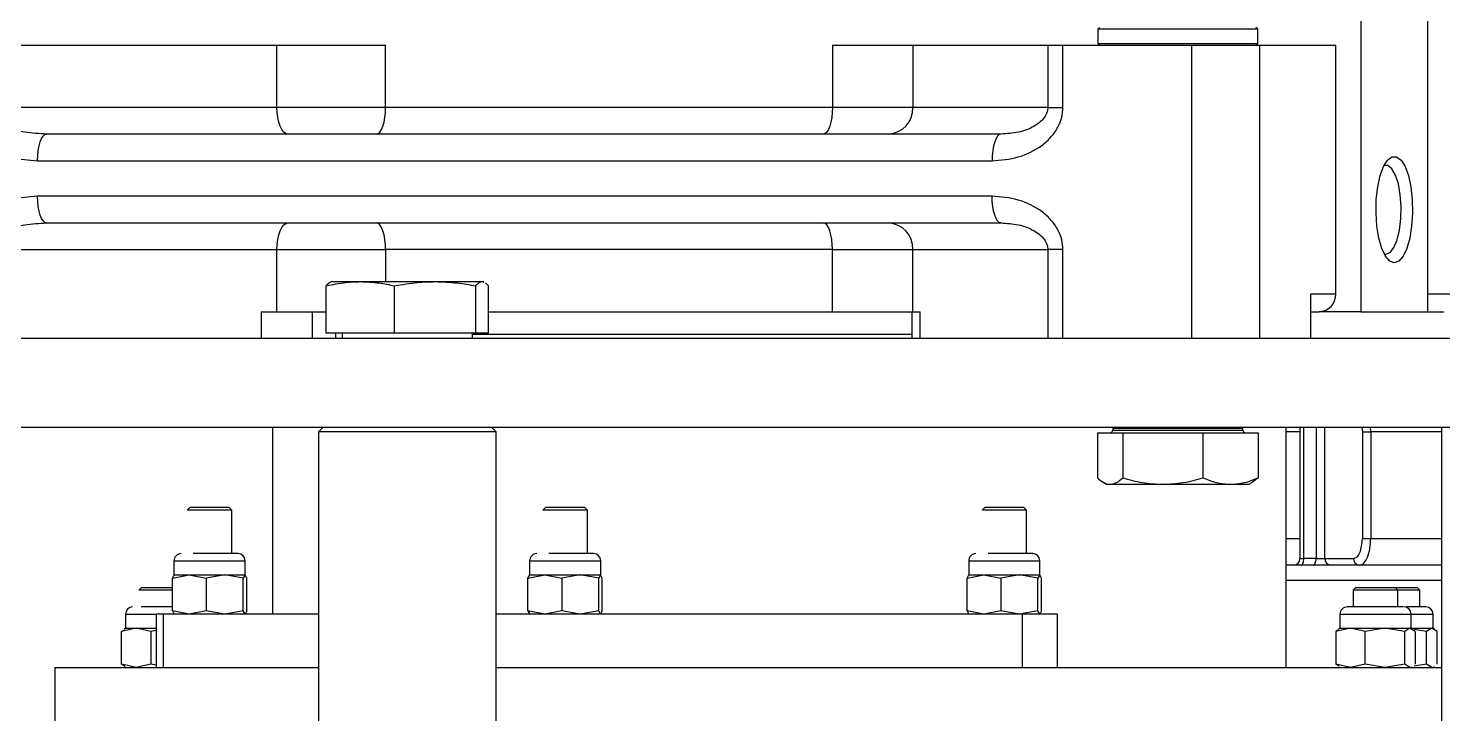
# Model space of a CAD drawing. Header units: centimetres. Extents: x 470464 to 524273, y 49611 to 59074.
# Drawn here: x 490463.28 to 490479.19, y 55520.96 to 55528.67 of the extents above; entities that cross this region are included whole.
import ezdxf

# ---------------------------------------------------------------- set-up
doc = ezdxf.new("R2010")
doc.units = ezdxf.units.CM
doc.header["$MEASUREMENT"] = 0
doc.layers.add('vinç', color=7, linetype='Continuous')

# ---------------------------------------------------------------- blocks, each defined once
blk = doc.blocks.new('JKKÖGÖ')
at = {"color": 2, "linetype": 'Continuous', "lineweight": 25}
for p, q in [((-34281.48, 51856.35), (-34281.48, 51616.35)), ((-34271.48, 51856.35), (-34271.48, 51616.35)), ((-34286.48, 51823.47), (-34286.48, 51819.79)), ((-34284.48, 51819.79), (-34284.48, 51821.59)), ((-34271.48, 51821.35), (-33932.98, 51821.35)), ((-34270.98, 51821.35), (-34270.98, 51813.38)), ((-34258.98, 51813.38), (-34258.98, 51821.35)), ((-34255.98, 51821.35), (-34255.98, 51803.85)), ((-34254.25, 51821.35), (-34254.25, 51803.85)), ((-34244.48, 51715.01), (-34244.48, 51821.35)), ((-34284.48, 51819.79), (-34383.48, 51819.79)), ((-34284.48, 51812.27), (-34284.48, 51819.79)), ((-34248.88, 51820.39), (-34250.48, 51820.39)), ((-34250.48, 51817.92), (-34250.48, 51820.39)), ((-34248.53, 51820.85), (-34248.88, 51820.24)), ((-34248.78, 51820.57), (-34248.88, 51820.39)), ((-34248.88, 51820.24), (-34248.88, 51820.39)), ((-34248.88, 51818.09), (-34248.88, 51820.24)), ((-34248.88, 51820.24), (-34248.53, 51819.64)), ((-34244.84, 51820.85), (-34248.53, 51820.85)), ((-34244.48, 51820.24), (-34244.84, 51819.64)), ((-34244.48, 51820.39), (-34244.59, 51820.57)), ((-34253.18, 51818.89), (-34253.48, 51818.59)), ((-34253.48, 51816.12), (-34253.48, 51818.59)), ((-34251.28, 51818.89), (-34253.18, 51818.89)), ((-34253.18, 51818.89), (-34253.18, 51816.42)), ((-34248.53, 51818.37), (-34248.88, 51817.79)), ((-34248.53, 51819.64), (-34248.75, 51818.25)), ((-34244.84, 51819.64), (-34248.53, 51819.64)), ((-34248.53, 51818.37), (-34244.84, 51818.37)), ((-34244.84, 51819.64), (-34244.62, 51818.25)), ((-34248.88, 51817.92), (-34250.48, 51817.92)), ((-34250.48, 51809.92), (-34250.48, 51817.92)), ((-34248.81, 51818.05), (-34248.88, 51817.92)), ((-34248.88, 51817.79), (-34248.88, 51817.92)), ((-34248.88, 51814.98), (-34248.88, 51817.79)), ((-34248.88, 51817.79), (-34248.53, 51817.2)), ((-34248.53, 51817.2), (-34248.88, 51814.98)), ((-34244.84, 51817.2), (-34248.53, 51817.2)), ((-34244.48, 51817.79), (-34244.84, 51817.2)), ((-34244.84, 51817.2), (-34244.48, 51814.98)), ((-34244.48, 51817.92), (-34244.56, 51818.05)), ((-34253.18, 51816.42), (-34253.48, 51816.12)), ((-34253.48, 51811.72), (-34253.48, 51816.12)), ((-34251.28, 51816.42), (-34253.18, 51816.42)), ((-34253.18, 51816.42), (-34253.18, 51811.42)), ((-34248.88, 51814.98), (-34248.53, 51812.75)), ((-34248.88, 51811.11), (-34248.88, 51814.98)), ((-34244.48, 51814.98), (-34244.84, 51812.75)), ((-34270.98, 51813.38), (-34271.48, 51813.34)), ((-34270.98, 51813.38), (-34258.98, 51813.38)), ((-34270.98, 51812.44), (-34270.98, 51813.38)), ((-34258.98, 51812.44), (-34258.98, 51813.38)), ((-34393.48, 51812.27), (-34284.48, 51812.27)), ((-34284.48, 51812.27), (-34284.48, 51807.57)), ((-34271.48, 51812.39), (-34270.98, 51812.44)), ((-34270.98, 51812.44), (-34258.98, 51812.44)), ((-34248.53, 51812.75), (-34248.88, 51811.11)), ((-34244.84, 51812.75), (-34248.53, 51812.75)), ((-34244.84, 51812.75), (-34244.48, 51811.11)), ((-34256.73, 51808.23), (-34256.73, 51811.45)), ((-34253.48, 51811.72), (-34253.18, 51811.42)), ((-34253.18, 51811.42), (-34251.28, 51811.42)), ((-34248.88, 51809.92), (-34248.88, 51811.11)), ((-34248.88, 51811.11), (-34248.53, 51809.46)), ((-34244.48, 51811.11), (-34244.84, 51809.46)), ((-34286.48, 51809.45), (-34314.48, 51809.45)), ((-34314.48, 51800.9), (-34314.48, 51809.45)), ((-34286.48, 51809.45), (-34286.48, 51806.59)), ((-34250.48, 51809.92), (-34248.88, 51809.92)), ((-34248.88, 51809.92), (-34248.81, 51809.78)), ((-34248.73, 51809.79), (-34248.53, 51809.46)), ((-34248.53, 51809.46), (-34244.84, 51809.46)), ((-34244.84, 51809.46), (-34244.64, 51809.79)), ((-34244.56, 51809.78), (-34244.48, 51809.92)), ((-34284.48, 51806.59), (-34284.48, 51807.57)), ((-34256.73, 51808.23), (-34271.48, 51808.23)), ((-34271.48, 51807.24), (-34256.73, 51807.24)), ((-34256.73, 51807.24), (-34256.73, 51808.23)), ((-34256.73, 51807.24), (-34256.73, 51805.85)), ((-34286.48, 51806.59), (-34281.48, 51806.59)), ((-34256.73, 51805.85), (-34271.48, 51805.85)), ((-34271.48, 51805.42), (-34256.73, 51805.42)), ((-34270.98, 51805.42), (-34270.98, 51803.85)), ((-34258.98, 51803.85), (-34258.98, 51805.42)), ((-34256.73, 51805.42), (-34256.73, 51805.85)), ((-34244.48, 51803.85), (-34271.48, 51803.85)), ((-34316.28, 51800.67), (-34316.48, 51800.47)), ((-34314.68, 51800.67), (-34316.28, 51800.67)), ((-34316.28, 51800.67), (-34316.28, 51782.67)), ((-34314.48, 51800.47), (-34314.68, 51800.67)), ((-34314.68, 51782.67), (-34314.68, 51800.67)), ((-34314.48, 51793.21), (-34314.48, 51800.9)), ((-34281.48, 51800.9), (-34314.48, 51800.9)), ((-34270.88, 51800.71), (-34265.8, 51800.71)), ((-34270.88, 51794.51), (-34270.88, 51800.71)), ((-34265.8, 51800.71), (-34265.33, 51800.07)), ((-34265.08, 51799.67), (-34265.32, 51800.08)), ((-34265.08, 51797.61), (-34265.08, 51799.67)), ((-34271.18, 51798.99), (-34271.38, 51798.99)), ((-34271.38, 51784.71), (-34271.38, 51798.99)), ((-34271.18, 51784.71), (-34271.18, 51798.99)), ((-34265.08, 51790), (-34265.08, 51797.61)), ((-34270.88, 51794.51), (-34265.8, 51794.51)), ((-34270.88, 51785.48), (-34270.88, 51794.51)), ((-34314.48, 51793.21), (-34281.48, 51793.21)), ((-34314.48, 51778.75), (-34314.48, 51793.21)), ((-34265.08, 51784.06), (-34265.08, 51790)), ((-34271.38, 51784.36), (-34271.38, 51784.71)), ((-34271.18, 51784.36), (-34271.18, 51784.71)), ((-34270.88, 51785.48), (-34265.8, 51785.48)), ((-34270.88, 51782.64), (-34270.88, 51785.48)), ((-34271.38, 51784.36), (-34271.18, 51784.36)), ((-34265.32, 51783.27), (-34265.08, 51783.67)), ((-34265.08, 51783.67), (-34265.08, 51784.06)), ((-34316.48, 51782.87), (-34316.28, 51782.67)), ((-34316.28, 51782.67), (-34314.68, 51782.67)), ((-34314.68, 51782.67), (-34314.48, 51782.87)), ((-34270.88, 51782.64), (-34265.8, 51782.64)), ((-34307.48, 51778.75), (-34314.48, 51778.75)), ((-34314.48, 51777.06), (-34314.48, 51778.75)), ((-34307.48, 51777.06), (-34307.48, 51778.75)), ((-34281.48, 51778.75), (-34291.48, 51778.75)), ((-34291.48, 51778.75), (-34291.48, 51777.06)), ((-34314.48, 51777.06), (-34307.48, 51777.06)), ((-34314.48, 51761.86), (-34314.48, 51777.06)), ((-34307.48, 51777.06), (-34307.48, 51761.86)), ((-34291.48, 51761.86), (-34291.48, 51777.06)), ((-34291.48, 51777.06), (-34281.48, 51777.06)), ((-34244.48, 51778.16), (-34250.48, 51778.16)), ((-34250.48, 51778.16), (-34250.48, 51774.21)), ((-34254.88, 51776.16), (-34256.48, 51776.16)), ((-34256.48, 51769.87), (-34256.48, 51776.16)), ((-34254.53, 51776.34), (-34254.88, 51776.14)), ((-34254.88, 51773.86), (-34254.88, 51776.14)), ((-34254.88, 51776.14), (-34254.53, 51775.95)), ((-34254.53, 51775.95), (-34254.88, 51773.86)), ((-34250.84, 51776.34), (-34254.53, 51776.34)), ((-34250.84, 51775.95), (-34254.53, 51775.95)), ((-34250.84, 51776.34), (-34250.48, 51776.14)), ((-34250.48, 51776.14), (-34250.84, 51775.95)), ((-34250.84, 51775.95), (-34250.48, 51773.86)), ((-34262.18, 51774.66), (-34262.48, 51774.36)), ((-34262.48, 51774.36), (-34262.48, 51769.96)), ((-34257.28, 51774.66), (-34262.18, 51774.66)), ((-34262.18, 51774.66), (-34262.18, 51769.66)), ((-34254.88, 51773.86), (-34254.53, 51771.77)), ((-34254.88, 51769.87), (-34254.88, 51773.86)), ((-34250.48, 51773.86), (-34250.84, 51771.77)), ((-34244.48, 51774.21), (-34250.48, 51774.21)), ((-34250.48, 51774.21), (-34250.48, 51715.01)), ((-34304.48, 51771.8), (-34304.48, 51664.43)), ((-34301.48, 51663.41), (-34301.48, 51770.78)), ((-34297.48, 51770.78), (-34297.48, 51663.41)), ((-34294.48, 51664.43), (-34294.48, 51771.8)), ((-34254.88, 51769.87), (-34254.53, 51771.77)), ((-34254.53, 51771.77), (-34250.84, 51771.77)), ((-34250.84, 51771.77), (-34250.48, 51769.87)), ((-34262.48, 51769.96), (-34262.18, 51769.66)), ((-34256.48, 51768.16), (-34256.48, 51769.87)), ((-34254.88, 51768.16), (-34254.88, 51769.87)), ((-34254.53, 51767.98), (-34254.88, 51769.87)), ((-34250.48, 51769.87), (-34250.84, 51767.98)), ((-34256.48, 51768.16), (-34254.88, 51768.16)), ((-34254.53, 51767.98), (-34254.88, 51768.17)), ((-34250.84, 51767.98), (-34254.53, 51767.98)), ((-34250.84, 51767.98), (-34250.48, 51768.17)), ((-34281.48, 51762.68), (-34284.48, 51762.68)), ((-34284.48, 51761.86), (-34284.48, 51762.68)), ((-34314.48, 51761.86), (-34307.48, 51761.86)), ((-34314.48, 51752.83), (-34314.48, 51761.86)), ((-34307.48, 51761.86), (-34307.48, 51752.83)), ((-34284.48, 51761.86), (-34291.48, 51761.86)), ((-34291.48, 51752.83), (-34291.48, 51761.86)), ((-34284.48, 51752.83), (-34284.48, 51761.86)), ((-34284.48, 51761.75), (-34281.48, 51761.75)), ((-34281.98, 51712.32), (-34281.98, 51761.75)), ((-34314.48, 51752.83), (-34307.48, 51752.83)), ((-34307.48, 51752.83), (-34307.48, 51702.56)), ((-34284.48, 51752.83), (-34291.48, 51752.83)), ((-34291.48, 51752.83), (-34291.48, 51702.56)), ((-34284.48, 51714.14), (-34284.48, 51752.83)), ((-34254.88, 51726.76), (-34256.48, 51726.76)), ((-34256.48, 51720.47), (-34256.48, 51726.76)), ((-34254.53, 51726.94), (-34254.88, 51726.74)), ((-34254.88, 51724.46), (-34254.88, 51726.74)), ((-34254.88, 51726.74), (-34254.53, 51726.55)), ((-34254.53, 51726.55), (-34254.88, 51724.46)), ((-34250.84, 51726.94), (-34254.53, 51726.94)), ((-34250.84, 51726.55), (-34254.53, 51726.55)), ((-34250.84, 51726.94), (-34250.48, 51726.74)), ((-34250.48, 51726.74), (-34250.84, 51726.55)), ((-34250.84, 51726.55), (-34250.48, 51724.46)), ((-34262.18, 51725.26), (-34262.48, 51724.96)), ((-34262.48, 51724.96), (-34262.48, 51720.56)), ((-34257.28, 51725.26), (-34262.18, 51725.26)), ((-34262.18, 51725.26), (-34262.18, 51720.26)), ((-34254.88, 51724.46), (-34254.53, 51722.37)), ((-34254.88, 51720.47), (-34254.88, 51724.46)), ((-34250.48, 51724.46), (-34250.84, 51722.37)), ((-34254.88, 51720.47), (-34254.53, 51722.37)), ((-34254.53, 51722.37), (-34250.84, 51722.37)), ((-34250.84, 51722.37), (-34250.48, 51720.47)), ((-34262.48, 51720.56), (-34262.18, 51720.26)), ((-34256.48, 51718.76), (-34256.48, 51720.47)), ((-34254.88, 51718.76), (-34254.88, 51720.47)), ((-34254.53, 51718.58), (-34254.88, 51720.47)), ((-34250.48, 51720.47), (-34250.84, 51718.58)), ((-34256.48, 51718.76), (-34254.88, 51718.76)), ((-34254.53, 51718.58), (-34254.88, 51718.77)), ((-34250.84, 51718.58), (-34254.53, 51718.58)), ((-34250.84, 51718.58), (-34250.48, 51718.77)), ((-34270.98, 51715.01), (-34271.48, 51714.51)), ((-34224.48, 51715.01), (-34270.98, 51715.01)), ((-34270.98, 51715.01), (-34270.98, 51695.01)), ((-34287.85, 51713.61), (-34287.88, 51713.51)), ((-34287.88, 51713.42), (-34287.81, 51713.6)), ((-34287.88, 51713.42), (-34287.88, 51713.51)), ((-34287.88, 51708.13), (-34287.88, 51713.42)), ((-34287.73, 51713.81), (-34287.41, 51714.14)), ((-34282.08, 51714.14), (-34287.41, 51714.14)), ((-34282.08, 51714.14), (-34282.08, 51712.7)), ((-34282.08, 51712.7), (-34287.41, 51712.7)), ((-34282.08, 51712.7), (-34282.08, 51703.57)), ((-34281.48, 51712.32), (-34282.08, 51712.32)), ((-34287.88, 51699.72), (-34287.88, 51708.13)), ((-34282.08, 51703.57), (-34287.41, 51703.57)), ((-34282.08, 51703.57), (-34282.08, 51695.88)), ((-34307.48, 51702.56), (-34314.48, 51702.56)), ((-34314.48, 51690.33), (-34314.48, 51702.56)), ((-34307.48, 51702.56), (-34307.48, 51690.33)), ((-34291.48, 51690.33), (-34291.48, 51702.56)), ((-34291.48, 51702.56), (-34287.88, 51702.56)), ((-34287.88, 51696.51), (-34287.88, 51699.72)), ((-34282.08, 51697.69), (-34281.48, 51697.69)), ((-34287.88, 51696.51), (-34287.85, 51696.4)), ((-34282.08, 51695.88), (-34287.41, 51695.88)), ((-34284.48, 51690.33), (-34284.48, 51695.88)), ((-34282.08, 51696.94), (-34281.48, 51696.94)), ((-34281.48, 51694.33), (-34284.48, 51694.33)), ((-34271.48, 51695.51), (-34270.98, 51695.01)), ((-34270.98, 51695.01), (-33933.48, 51695.01)), ((-34250.48, 51695.01), (-34250.48, 51677.57)), ((-34244.48, 51665.35), (-34244.48, 51695.01)), ((-34307.48, 51690.33), (-34314.48, 51690.33)), ((-34314.48, 51657.73), (-34314.48, 51690.33)), ((-34307.48, 51690.33), (-34307.48, 51657.73)), ((-34291.48, 51657.73), (-34291.48, 51690.33)), ((-34284.48, 51690.33), (-34291.48, 51690.33)), ((-34284.48, 51688.55), (-34284.48, 51690.33)), ((-34271.48, 51689.85), (-34250.48, 51689.85)), ((-34284.48, 51688.55), (-34281.48, 51688.55)), ((-34254.88, 51686.76), (-34256.48, 51686.76)), ((-34256.48, 51680.48), (-34256.48, 51686.76)), ((-34254.53, 51686.94), (-34254.88, 51686.75)), ((-34254.88, 51684.46), (-34254.88, 51686.75)), ((-34254.88, 51686.75), (-34254.53, 51686.55)), ((-34254.53, 51686.55), (-34254.88, 51684.46)), ((-34250.84, 51686.94), (-34254.53, 51686.94)), ((-34250.84, 51686.55), (-34254.53, 51686.55)), ((-34250.84, 51686.94), (-34250.48, 51686.75)), ((-34250.48, 51686.75), (-34250.84, 51686.55)), ((-34250.84, 51686.55), (-34250.48, 51684.46)), ((-34262.18, 51685.26), (-34262.48, 51684.96)), ((-34262.48, 51684.96), (-34262.48, 51680.56)), ((-34257.28, 51685.26), (-34262.18, 51685.26)), ((-34262.18, 51685.26), (-34262.18, 51680.26)), ((-34254.88, 51684.46), (-34254.53, 51682.37)), ((-34254.88, 51680.48), (-34254.88, 51684.46)), ((-34250.48, 51684.46), (-34250.84, 51682.37)), ((-34254.88, 51680.48), (-34254.53, 51682.37)), ((-34254.53, 51682.37), (-34250.84, 51682.37)), ((-34250.84, 51682.37), (-34250.48, 51680.48)), ((-34262.48, 51680.56), (-34262.18, 51680.26)), ((-34256.48, 51678.76), (-34256.48, 51680.48)), ((-34254.88, 51678.76), (-34254.88, 51680.48)), ((-34254.53, 51678.58), (-34254.88, 51680.48)), ((-34250.48, 51680.48), (-34250.84, 51678.58)), ((-34256.48, 51678.76), (-34254.88, 51678.76)), ((-34254.53, 51678.58), (-34254.88, 51678.78)), ((-34250.84, 51678.58), (-34254.53, 51678.58)), ((-34253.48, 51675.11), (-34253.48, 51678.58)), ((-34253.18, 51678.58), (-34253.18, 51674.88)), ((-34250.84, 51678.58), (-34250.48, 51678.78)), ((-34244.48, 51677.57), (-34250.48, 51677.57)), ((-34250.48, 51677.57), (-34250.48, 51676.76)), ((-34250.48, 51676.76), (-34244.48, 51676.76)), ((-34250.48, 51673.31), (-34250.48, 51676.76)), ((-34248.88, 51674.5), (-34248.88, 51676.76)), ((-34248.63, 51676.76), (-34248.53, 51676.14)), ((-34244.74, 51676.76), (-34244.84, 51676.14)), ((-34253.48, 51675.11), (-34253.18, 51674.81)), ((-34248.53, 51676.14), (-34248.88, 51674.5)), ((-34248.53, 51676.14), (-34244.84, 51676.14)), ((-34244.84, 51676.14), (-34244.48, 51674.5)), ((-34253.18, 51674.88), (-34253.18, 51674.81)), ((-34250.48, 51673.31), (-34248.88, 51673.31)), ((-34248.88, 51673.31), (-34248.88, 51674.5)), ((-34248.88, 51674.5), (-34248.53, 51672.86)), ((-34248.88, 51673.31), (-34248.79, 51673.14)), ((-34244.48, 51674.5), (-34244.84, 51672.86)), ((-34244.58, 51673.14), (-34244.48, 51673.31)), ((-34248.53, 51672.86), (-34248.72, 51673.18)), ((-34244.84, 51672.86), (-34248.53, 51672.86)), ((-34244.84, 51672.86), (-34244.65, 51673.18)), ((-34244.48, 51665.35), (-34224.48, 51665.35))]:
    blk.add_line(p, q, dxfattribs=at)
at = {"color": 2, "linetype": 'Continuous', "lineweight": 25, "flags": 128}
for points in [[(-34289.98, 51816.03), (-34290.17, 51815.52), (-34290.73, 51815.04), (-34291.61, 51814.63), (-34292.77, 51814.3), (-34294.13, 51814.08), (-34295.61, 51813.98), (-34297.11, 51814.01), (-34298.54, 51814.17), (-34299.81, 51814.45), (-34300.84, 51814.82), (-34301.56, 51815.27), (-34301.94, 51815.77), (-34301.94, 51816.29), (-34301.56, 51816.79), (-34300.84, 51817.24), (-34299.81, 51817.61), (-34298.54, 51817.89), (-34297.11, 51818.05), (-34295.61, 51818.08), (-34294.13, 51817.98), (-34292.77, 51817.76), (-34291.61, 51817.43), (-34290.73, 51817.02), (-34290.17, 51816.54), (-34289.98, 51816.03)], [(-34291.02, 51814.88), (-34290.98, 51815.09), (-34291.17, 51815.55), (-34291.71, 51815.98), (-34292.57, 51816.34), (-34293.68, 51816.61), (-34294.97, 51816.76), (-34296.33, 51816.8), (-34297.66, 51816.7), (-34298.87, 51816.49), (-34299.86, 51816.17), (-34300.57, 51815.77), (-34300.94, 51815.32), (-34300.95, 51814.88)], [(-34255.98, 51806.92), (-34256, 51806.98), (-34256.04, 51807.04), (-34256.11, 51807.09), (-34256.2, 51807.14), (-34256.32, 51807.18), (-34256.45, 51807.21), (-34256.59, 51807.23), (-34256.73, 51807.24)], [(-34255.98, 51805.54), (-34256, 51805.6), (-34256.04, 51805.66), (-34256.11, 51805.71), (-34256.2, 51805.76), (-34256.32, 51805.8), (-34256.45, 51805.83), (-34256.59, 51805.85), (-34256.73, 51805.85)], [(-34304.48, 51771.8), (-34304.43, 51771.6), (-34304.26, 51771.41), (-34303.98, 51771.23), (-34303.61, 51771.08), (-34303.15, 51770.95), (-34302.63, 51770.86), (-34302.07, 51770.8), (-34301.48, 51770.78)], [(-34294.48, 51771.8), (-34294.54, 51771.6), (-34294.71, 51771.41), (-34294.99, 51771.23), (-34295.36, 51771.08), (-34295.82, 51770.95), (-34296.34, 51770.86), (-34296.9, 51770.8), (-34297.48, 51770.78)], [(-34307.48, 51752.83), (-34306.9, 51752.81), (-34306.34, 51752.75), (-34305.82, 51752.65), (-34305.36, 51752.53), (-34304.99, 51752.37), (-34304.71, 51752.19), (-34304.54, 51752), (-34304.48, 51751.8)], [(-34291.48, 51752.83), (-34292.07, 51752.81), (-34292.63, 51752.75), (-34293.15, 51752.65), (-34293.61, 51752.53), (-34293.98, 51752.37), (-34294.26, 51752.19), (-34294.43, 51752), (-34294.48, 51751.8)], [(-34304.48, 51701.54), (-34304.54, 51701.74), (-34304.71, 51701.93), (-34304.99, 51702.11), (-34305.36, 51702.26), (-34305.82, 51702.39), (-34306.34, 51702.49), (-34306.9, 51702.54), (-34307.48, 51702.56)], [(-34291.48, 51702.56), (-34292.07, 51702.54), (-34292.63, 51702.49), (-34293.15, 51702.39), (-34293.61, 51702.26), (-34293.98, 51702.11), (-34294.26, 51701.93), (-34294.43, 51701.74), (-34294.48, 51701.54)], [(-34304.48, 51691.6), (-34304.54, 51691.35), (-34304.71, 51691.11), (-34304.99, 51690.89), (-34305.36, 51690.7), (-34305.82, 51690.54), (-34306.34, 51690.43), (-34306.9, 51690.35), (-34307.48, 51690.33)], [(-34291.48, 51690.33), (-34292.07, 51690.35), (-34292.63, 51690.43), (-34293.15, 51690.54), (-34293.61, 51690.7), (-34293.98, 51690.89), (-34294.26, 51691.11), (-34294.43, 51691.35), (-34294.48, 51691.6)], [(-34301.48, 51663.41), (-34302.07, 51663.43), (-34302.63, 51663.49), (-34303.15, 51663.58), (-34303.61, 51663.71), (-34303.98, 51663.86), (-34304.26, 51664.04), (-34304.43, 51664.23), (-34304.48, 51664.43)], [(-34294.48, 51664.43), (-34294.54, 51664.23), (-34294.71, 51664.04), (-34294.99, 51663.86), (-34295.36, 51663.71), (-34295.82, 51663.58), (-34296.34, 51663.49), (-34296.9, 51663.43), (-34297.48, 51663.41)]]:
    blk.add_lwpolyline(points, dxfattribs=at)
at = {"color": 2, "linetype": 'Continuous', "lineweight": 25}
for centre, radius, start, end in [((-34250.48, 51819.59), 0.8, 90, 180), ((-34250.48, 51817.12), 0.8, 90, 180), ((-34256.7, 51812.16), 0.715, 267.1118, 356.7862), ((-34250.48, 51810.72), 0.8, 180, 270), ((-34286.43, 51807.51), 1.94, 1.8362, 91.7254), ((-34256.7, 51808.94), 0.715, 267.1118, 356.7862), ((-34256.73, 51804.67), 0.75, 0, 90), ((-34271.18, 51799.29), 0.3, 270, 0), ((-34271.38, 51798.89), 0.1, 90, 180), ((-34271.38, 51784.46), 0.1, 180, 270), ((-34271.18, 51784.06), 0.3, 0, 90), ((-34256.48, 51775.36), 0.8, 90, 180), ((-34256.48, 51768.96), 0.8, 180, 270), ((-34307.35, 51758.99), 2.87, 2.9521, 92.6753), ((-34291.62, 51758.99), 2.87, 87.3247, 177.0479), ((-34256.48, 51725.96), 0.8, 90, 180), ((-34256.48, 51719.56), 0.8, 180, 270), ((-34256.48, 51685.96), 0.8, 90, 180), ((-34256.48, 51679.56), 0.8, 180, 270), ((-34250.48, 51674.11), 0.8, 180, 270)]:
    blk.add_arc(centre, radius, start, end, dxfattribs=at)
for points, knots in [([(-34251.28, 51819.58), (-34251.28, 51819.58), (-34251.28, 51819.61), (-34251.28, 51819.53), (-34251.28, 51819.29), (-34251.28, 51818.69), (-34251.28, 51817.94), (-34251.28, 51817.46), (-34251.28, 51817.36)], [0, 0, 0, 0, 0.003693, 0.166211, 0.328862, 0.627682, 0.926501, 1, 1, 1, 1]), ([(-34251.28, 51817.01), (-34251.28, 51816.87), (-34251.28, 51816.65), (-34251.28, 51816.07), (-34251.28, 51815.54), (-34251.28, 51814.95), (-34251.28, 51814.13), (-34251.28, 51813.09), (-34251.28, 51812.15), (-34251.28, 51811.52), (-34251.28, 51811.13), (-34251.28, 51810.87), (-34251.28, 51810.71), (-34251.28, 51810.75), (-34251.28, 51810.76)], [0, 0, 0, 0, 0.130304, 0.201172, 0.272098, 0.342966, 0.413892, 0.544196, 0.6745, 0.745368, 0.816294, 0.887162, 0.958088, 1, 1, 1, 1]), ([(-34255.98, 51812.12), (-34256, 51812.23), (-34256.03, 51812.38), (-34256.15, 51812.54), (-34256.34, 51812.74), (-34256.71, 51812.97), (-34257.33, 51813.18), (-34258.03, 51813.34), (-34258.61, 51813.37), (-34258.98, 51813.38)], [0, 0, 0, 0, 0.1708264, 0.2222663, 0.2509096, 0.4999143, 0.632035, 0.7595958, 1, 1, 1, 1]), ([(-34256.73, 51811.45), (-34256.77, 51811.58), (-34256.84, 51811.84), (-34257.36, 51812.16), (-34258.1, 51812.39), (-34258.69, 51812.42), (-34258.98, 51812.44)], [0, 0, 0, 0, 0.250568, 0.500242, 0.750015, 1, 1, 1, 1]), ([(-34265.08, 51797.61), (-34265.12, 51798.13), (-34265.19, 51799.18), (-34265.6, 51800.19), (-34265.8, 51800.71)], [0, 0, 0, 0, 0.494511, 1, 1, 1, 1]), ([(-34265.8, 51794.51), (-34265.6, 51795.02), (-34265.2, 51796.03), (-34265.12, 51797.08), (-34265.08, 51797.61)], [0, 0, 0, 0, 0.495458, 1, 1, 1, 1]), ([(-34265.08, 51790), (-34265.12, 51790.75), (-34265.19, 51792.28), (-34265.6, 51793.77), (-34265.8, 51794.51)], [0, 0, 0, 0, 0.494511, 1, 1, 1, 1]), ([(-34265.8, 51785.48), (-34265.6, 51786.21), (-34265.2, 51787.7), (-34265.12, 51789.23), (-34265.08, 51790)], [0, 0, 0, 0, 0.495458, 1, 1, 1, 1]), ([(-34265.08, 51784.06), (-34265.12, 51784.3), (-34265.19, 51784.78), (-34265.6, 51785.25), (-34265.8, 51785.48)], [0, 0, 0, 0, 0.494511, 1, 1, 1, 1]), ([(-34265.8, 51782.64), (-34265.6, 51782.87), (-34265.2, 51783.34), (-34265.12, 51783.82), (-34265.08, 51784.06)], [0, 0, 0, 0, 0.495458, 1, 1, 1, 1]), ([(-34301.48, 51770.78), (-34301.56, 51771.77), (-34301.72, 51773.75), (-34302.84, 51776.03), (-34304.13, 51777.46), (-34305.21, 51778.21), (-34306.35, 51778.67), (-34307.12, 51778.72), (-34307.48, 51778.75)], [0, 0, 0, 0, 0.275896, 0.55355, 0.681463, 0.798089, 0.903625, 1, 1, 1, 1]), ([(-34291.48, 51778.75), (-34291.85, 51778.72), (-34292.62, 51778.67), (-34293.76, 51778.21), (-34294.84, 51777.46), (-34296.13, 51776.03), (-34297.25, 51773.75), (-34297.41, 51771.77), (-34297.48, 51770.78)], [0, 0, 0, 0, 0.096375, 0.201911, 0.318537, 0.44645, 0.724104, 1, 1, 1, 1]), ([(-34307.48, 51777.06), (-34307.39, 51777.05), (-34307.2, 51777.04), (-34306.81, 51776.94), (-34306.32, 51776.68), (-34305.79, 51776.18), (-34305.13, 51775.21), (-34304.6, 51773.72), (-34304.52, 51772.45), (-34304.48, 51771.8)], [0, 0, 0, 0, 0.035656, 0.072748, 0.155132, 0.258059, 0.385434, 0.685874, 1, 1, 1, 1]), ([(-34294.48, 51771.8), (-34294.45, 51772.45), (-34294.37, 51773.72), (-34293.84, 51775.21), (-34293.18, 51776.18), (-34292.65, 51776.68), (-34292.16, 51776.94), (-34291.77, 51777.04), (-34291.58, 51777.05), (-34291.48, 51777.06)], [0, 0, 0, 0, 0.314126, 0.614566, 0.741937, 0.844868, 0.927251, 0.964343, 1, 1, 1, 1]), ([(-34257.28, 51775.35), (-34257.28, 51775.35), (-34257.28, 51775.37), (-34257.28, 51775.26), (-34257.28, 51774.85), (-34257.28, 51774.1), (-34257.28, 51773.36), (-34257.28, 51772.73), (-34257.28, 51772.07), (-34257.28, 51771.23), (-34257.28, 51770.68), (-34257.28, 51770.33)], [0, 0, 0, 0, 0.012442, 0.106407, 0.279036, 0.451666, 0.545553, 0.639518, 0.733406, 0.82737, 1, 1, 1, 1]), ([(-34257.28, 51725.95), (-34257.28, 51725.95), (-34257.28, 51725.97), (-34257.28, 51725.85), (-34257.28, 51725.45), (-34257.28, 51724.7), (-34257.28, 51723.96), (-34257.28, 51723.32), (-34257.28, 51722.67), (-34257.28, 51721.83), (-34257.28, 51721.28), (-34257.28, 51720.93)], [0, 0, 0, 0, 0.012442, 0.106407, 0.279036, 0.451666, 0.545553, 0.639518, 0.733406, 0.82737, 1, 1, 1, 1]), ([(-34287.41, 51712.7), (-34287.56, 51712.83), (-34287.83, 51713.07), (-34287.87, 51713.31), (-34287.88, 51713.42)], [0, 0, 0, 0, 0.570855, 1, 1, 1, 1]), ([(-34287.88, 51708.13), (-34287.86, 51708.97), (-34287.8, 51710.5), (-34287.53, 51712.01), (-34287.41, 51712.7)], [0, 0, 0, 0, 0.546829, 1, 1, 1, 1]), ([(-34287.41, 51703.57), (-34287.56, 51704.43), (-34287.83, 51705.94), (-34287.87, 51707.47), (-34287.88, 51708.13)], [0, 0, 0, 0, 0.570855, 1, 1, 1, 1]), ([(-34287.88, 51699.72), (-34287.86, 51700.43), (-34287.8, 51701.72), (-34287.53, 51702.99), (-34287.41, 51703.57)], [0, 0, 0, 0, 0.546829, 1, 1, 1, 1]), ([(-34287.41, 51695.88), (-34287.56, 51696.61), (-34287.83, 51697.88), (-34287.87, 51699.17), (-34287.88, 51699.72)], [0, 0, 0, 0, 0.570855, 1, 1, 1, 1]), ([(-34287.81, 51696.42), (-34287.8, 51696.35), (-34287.75, 51696.17), (-34287.54, 51695.99), (-34287.41, 51695.88)], [0, 0, 0, 0, 0.3907018, 1, 1, 1, 1]), ([(-34257.28, 51685.96), (-34257.28, 51685.96), (-34257.28, 51685.98), (-34257.28, 51685.86), (-34257.28, 51685.46), (-34257.28, 51684.7), (-34257.28, 51683.96), (-34257.28, 51683.33), (-34257.28, 51682.68), (-34257.28, 51681.84), (-34257.28, 51681.29), (-34257.28, 51680.93)], [0, 0, 0, 0, 0.012442, 0.106407, 0.279036, 0.451666, 0.545553, 0.639518, 0.733406, 0.82737, 1, 1, 1, 1]), ([(-34251.28, 51678.58), (-34251.28, 51678.38), (-34251.28, 51677.98), (-34251.28, 51677.33), (-34251.28, 51676.68), (-34251.28, 51675.87), (-34251.28, 51675.38), (-34251.28, 51675.06)], [0, 0, 0, 0, 0.1673972, 0.3395521, 0.5115659, 0.6837209, 1, 1, 1, 1]), ([(-34304.48, 51664.43), (-34304.52, 51663.61), (-34304.6, 51661.99), (-34305.13, 51660.09), (-34305.79, 51658.85), (-34306.32, 51658.21), (-34306.81, 51657.88), (-34307.2, 51657.75), (-34307.39, 51657.73), (-34307.48, 51657.73)], [0, 0, 0, 0, 0.314126, 0.614566, 0.741937, 0.844868, 0.927251, 0.964343, 1, 1, 1, 1]), ([(-34291.48, 51657.73), (-34291.58, 51657.73), (-34291.77, 51657.75), (-34292.16, 51657.88), (-34292.65, 51658.21), (-34293.18, 51658.85), (-34293.84, 51660.09), (-34294.37, 51661.99), (-34294.45, 51663.61), (-34294.48, 51664.43)], [0, 0, 0, 0, 0.035656, 0.072748, 0.155132, 0.258059, 0.385434, 0.685874, 1, 1, 1, 1]), ([(-34307.48, 51655.43), (-34307.12, 51655.46), (-34306.35, 51655.52), (-34305.21, 51655.98), (-34304.13, 51656.73), (-34302.84, 51658.16), (-34301.72, 51660.43), (-34301.56, 51662.42), (-34301.48, 51663.41)], [0, 0, 0, 0, 0.096375, 0.201911, 0.318537, 0.44645, 0.724104, 1, 1, 1, 1]), ([(-34297.48, 51663.41), (-34297.41, 51662.42), (-34297.25, 51660.43), (-34296.13, 51658.16), (-34294.84, 51656.73), (-34293.76, 51655.98), (-34292.62, 51655.52), (-34291.85, 51655.46), (-34291.48, 51655.43)], [0, 0, 0, 0, 0.275896, 0.55355, 0.681463, 0.798089, 0.903625, 1, 1, 1, 1])]:
    blk.add_open_spline(points, degree=3, knots=knots, dxfattribs=at)
blk = doc.blocks.new('ytrrytyıyrttrtrdffcfrfrrdftgyu')
at = {"color": 1, "xscale": 0.1, "yscale": 0.1, "zscale": 0.1}
blk.add_blockref('JKKÖGÖ', (397754.461, 71282.509), dxfattribs=at)
blk = doc.blocks.new('KLJLKHŞKLJKŞJHIUHYGFRTDTRFJKLK')
at = {"layer": 'vinç', "color": 2}
blk.add_blockref('ytrrytyıyrttrtrdffcfrfrrdftgyu', (-5.5, -666), dxfattribs=at)

msp = doc.modelspace()

# ---------------------------------------------------------------- block references
at = {"layer": 'vinç', "color": 2, "rotation": 270}
msp.add_blockref('KLJLKHŞKLJKŞJHIUHYGFRTDTRFJKLK', (414680.531, 449845.993), dxfattribs=at)

doc.saveas('drawing.dxf')
